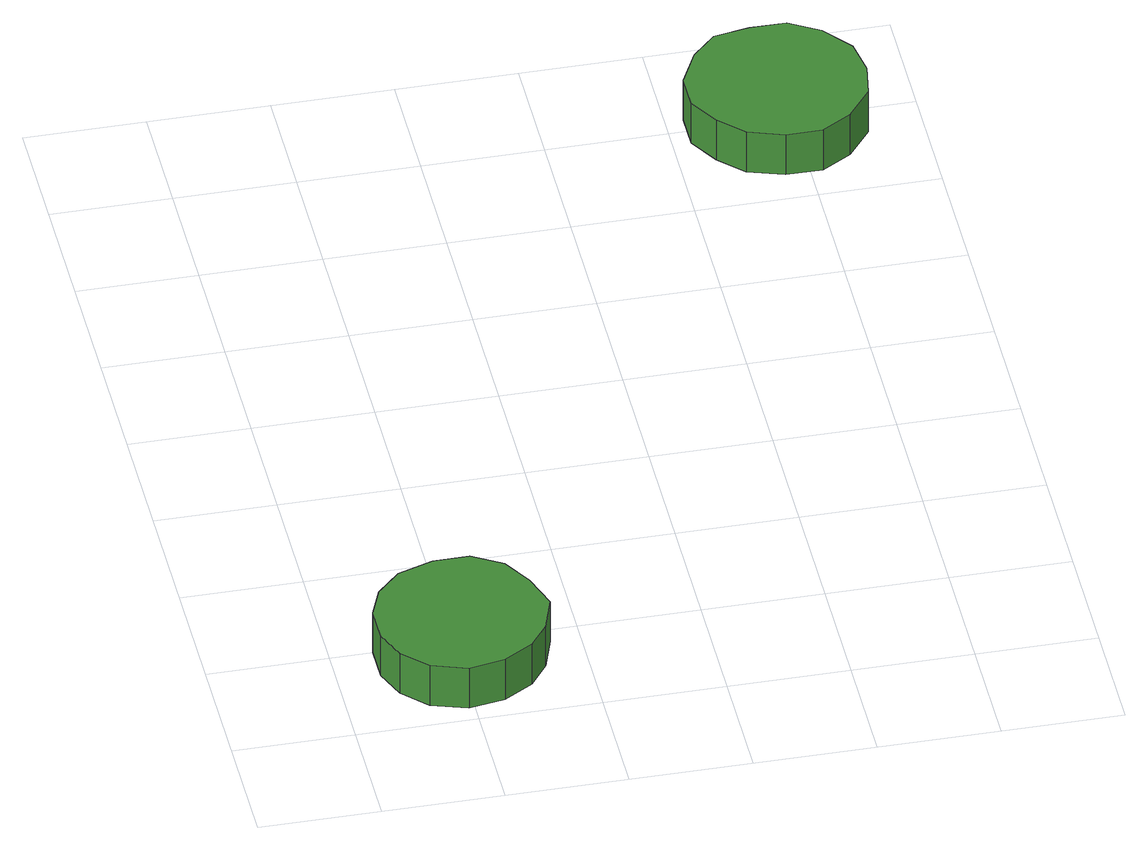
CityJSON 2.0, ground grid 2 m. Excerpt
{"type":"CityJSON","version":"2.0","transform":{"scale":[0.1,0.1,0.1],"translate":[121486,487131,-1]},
"CityObjects":{
"tree1":{"type":"SolitaryVegetationObject","attributes":{"function":"something"},"geometry":[{"type":"MultiSurface","lod":"1","boundaries":[[[0,1,2,3,4,5,6,7,8,9,10,11,12,13,14]],[[15,16,17,18,19,20,21,22,23,24,25,26,27,28,29]],[[0,29,28,1]],[[1,28,27,2]],[[2,27,26,3]],[[3,26,25,4]],[[4,25,24,5]],[[5,24,23,6]],[[6,23,22,7]],[[7,22,21,8]],[[8,21,20,9]],[[9,20,19,10]],[[10,19,18,11]],[[11,18,17,12]],[[12,17,16,13]],[[13,16,15,14]],[[14,15,29,0]]]}]},
"tree2":{"type":"SolitaryVegetationObject","attributes":{"function":"something"},"geometry":[{"type":"MultiSurface","lod":"1","boundaries":[[[30,31,32,33,34,35,36,37,38,39,40,41,42,43,44]],[[45,46,47,48,49,50,51,52,53,54,55,56,57,58,59]],[[30,59,58,31]],[[31,58,57,32]],[[32,57,56,33]],[[33,56,55,34]],[[34,55,54,35]],[[35,54,53,36]],[[36,53,52,37]],[[37,52,51,38]],[[38,51,50,39]],[[39,50,49,40]],[[40,49,48,41]],[[41,48,47,42]],[[42,47,46,43]],[[43,46,45,44]],[[44,45,59,30]]]}]},
"tree3":{"type":"SolitaryVegetationObject","attributes":{"function":"something"}}
},
"vertices":[
[35,17,14],[33,23,14],[30,28,14],[25,31,14],[19,31,14],[13,29,14],[9,25,14],[7,20,14],[7,14,14],[9,9,14],[13,5,14],[19,3,14],[25,4,14],[30,7,14],[33,11,14],[33,11,6],[30,7,6],[25,4,6],[19,3,6],[13,5,6],[9,9,6],[7,14,6],[7,20,6],[9,25,6],[13,29,6],[19,31,6],[25,31,6],[30,28,6],[33,23,6],[35,17,6],
[112,140,14],[111,146,14],[107,151,14],[102,154,14],[96,154,14],[90,153,14],[86,149,14],[83,143,14],[83,137,14],[86,132,14],[90,128,14],[96,126,14],[102,126,14],[107,129,14],[111,134,14],[111,134,6],[107,129,6],[102,126,6],[96,126,6],[90,128,6],[86,132,6],[83,137,6],[83,143,6],[86,149,6],[90,153,6],[96,154,6],[102,154,6],[107,151,6],[111,146,6],[112,140,6]
]}
